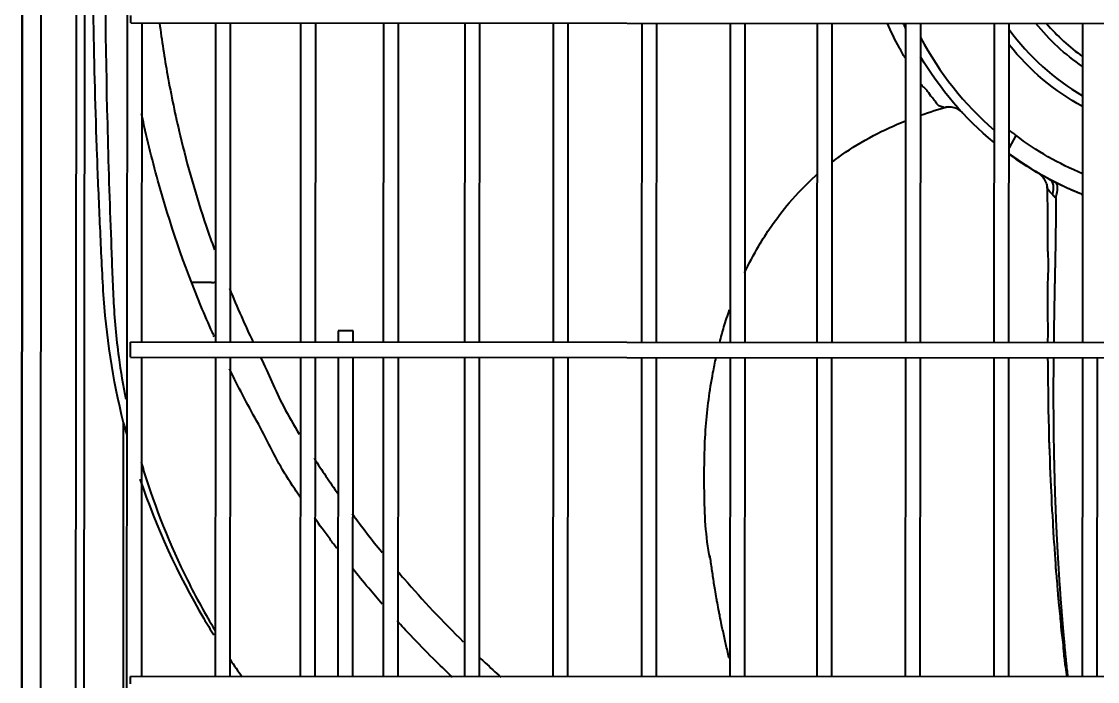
# Model space of a CAD drawing. Extents: x 58467 to 79089, y -33726 to -17391.
# Drawn here: x 78373.5 to 78402.07, y -20992.16 to -20974.62 of the extents above; entities that cross this region are included whole.
import ezdxf

# ---------------------------------------------------------------- set-up
doc = ezdxf.new("R2010")
doc.units = 0
doc.header["$LTSCALE"] = 100
doc.layers.add('+ENTE-ST-DOSEME USTU KONDDRENAJ', color=110, linetype='DOSEMEUSTUKONDENSDRENAJ_LINE', lineweight=40)
doc.linetypes.add('DOSEMEUSTUKONDENSDRENAJ_LINE', pattern='A,300,-40,["CD",Standard,S=15,R=0,X=-35,Y=-7.5],0', length=340)

# ---------------------------------------------------------------- blocks, each defined once
blk = doc.blocks.new('FUAYE KLİMA SANT')
at = {"color": 3}
for p, q in [((54063.623, -33702.066, 1.271), (54063.664, -33634.014, 1.271)), ((54063.664, -33634.061, 1.271), (54063.623, -33702.066, 1.271)), ((54063.664, -33634.061, 1.271), (54063.623, -33702.066, 1.271)), ((54064.164, -33634.014, 1.271), (54064.122, -33702.066, 1.271)), ((54065.067, -33695.631, 1.271), (54065.097, -33646.576, 1.271)), ((54065.309, -33646.664, 1.271), (54065.279, -33695.479, 1.271)), ((54066.441, -33648.408, 1.271), (54066.413, -33693.801, 1.271)), ((54066.524, -33675.744, 1.271), (54066.524, -33675.544, 1.271)), ((54066.524, -33675.744, 1.271), (54184.887, -33675.816, 1.271)), ((54066.819, -33684.223, 1.271), (54066.824, -33675.743, 1.271)), ((54068.774, -33675.745, 1.271), (54068.769, -33684.224, 1.271)), ((54069.169, -33684.224, 1.271), (54069.174, -33675.745, 1.271)), ((54071.033, -33675.747, 1.271), (54071.028, -33684.225, 1.271)), ((54071.428, -33684.225, 1.271), (54071.433, -33675.747, 1.271)), ((54073.233, -33675.748, 1.271), (54073.227, -33684.226, 1.271)), ((54073.627, -33684.226, 1.271), (54073.633, -33675.748, 1.271)), ((54075.389, -33675.749, 1.271), (54075.384, -33684.227, 1.271)), ((54075.784, -33684.228, 1.271), (54075.789, -33675.749, 1.271)), ((54077.739, -33675.75, 1.271), (54077.734, -33684.229, 1.271)), ((54078.134, -33684.229, 1.271), (54078.139, -33675.751, 1.271)), ((54080.088, -33675.752, 1.271), (54080.083, -33684.23, 1.271)), ((54080.483, -33684.231, 1.271), (54080.488, -33675.752, 1.271)), ((54082.438, -33675.753, 1.271), (54082.433, -33684.232, 1.271)), ((54082.833, -33684.232, 1.271), (54082.838, -33675.753, 1.271)), ((54084.745, -33675.755, 1.271), (54084.74, -33684.233, 1.271)), ((54085.14, -33684.233, 1.271), (54085.145, -33675.755, 1.271)), ((54087.094, -33675.756, 1.271), (54087.089, -33684.235, 1.271)), ((54087.489, -33684.235, 1.271), (54087.494, -33675.756, 1.271)), ((54089.444, -33675.757, 1.271), (54089.439, -33684.236, 1.271)), ((54089.839, -33684.236, 1.271), (54089.844, -33675.758, 1.271)), ((54091.794, -33675.759, 1.271), (54091.788, -33684.237, 1.271)), ((54088.604, -33678.128, 1.271), (54088.594, -33678.117, 1.271)), ((54089.842, -33678.641, 1.271), (54089.862, -33678.604, 1.271)), ((54090.022, -33678.729, 1.271), (54089.842, -33679.057, 1.271)), ((54068.663, -33682.638, 1.271), (54068.164, -33682.638, 1.271)), ((54072.028, -33683.926, 1.271), (54072.027, -33684.226, 1.271)), ((54072.427, -33684.226, 1.271), (54072.427, -33683.926, 1.271)), ((54184.882, -33684.295, 1.271), (54066.519, -33684.223, 1.271)), ((54066.519, -33684.423, 1.271), (54066.519, -33684.223, 1.271)), ((54066.519, -33684.622, 1.271), (54066.519, -33684.423, 1.271)), ((54066.519, -33684.622, 1.271), (54184.882, -33684.695, 1.271)), ((54066.814, -33693.101, 1.271), (54066.819, -33684.623, 1.271)), ((54068.769, -33684.624, 1.271), (54068.763, -33693.102, 1.271)), ((54069.163, -33693.103, 1.271), (54069.169, -33684.624, 1.271)), ((54071.028, -33684.625, 1.271), (54071.023, -33693.103, 1.271)), ((54071.422, -33693.104, 1.271), (54071.428, -33684.625, 1.271)), ((54072.027, -33684.626, 1.271), (54072.022, -33693.105, 1.271)), ((54072.422, -33693.105, 1.271), (54072.427, -33684.626, 1.271)), ((54073.227, -33684.626, 1.271), (54073.222, -33693.105, 1.271)), ((54073.622, -33693.105, 1.271), (54073.627, -33684.626, 1.271)), ((54075.384, -33684.627, 1.271), (54075.379, -33693.106, 1.271)), ((54075.779, -33693.106, 1.271), (54075.784, -33684.628, 1.271)), ((54077.733, -33684.629, 1.271), (54077.728, -33693.107, 1.271)), ((54078.128, -33693.108, 1.271), (54078.133, -33684.629, 1.271)), ((54080.083, -33684.63, 1.271), (54080.078, -33693.109, 1.271)), ((54080.478, -33693.109, 1.271), (54080.483, -33684.631, 1.271)), ((54082.433, -33684.632, 1.271), (54082.428, -33693.11, 1.271)), ((54082.827, -33693.111, 1.271), (54082.833, -33684.632, 1.271)), ((54084.739, -33684.633, 1.271), (54084.734, -33693.112, 1.271)), ((54085.134, -33693.112, 1.271), (54085.139, -33684.633, 1.271)), ((54087.089, -33684.635, 1.271), (54087.084, -33693.113, 1.271)), ((54087.484, -33693.113, 1.271), (54087.489, -33684.635, 1.271)), ((54089.439, -33684.636, 1.271), (54089.433, -33693.115, 1.271)), ((54089.833, -33693.115, 1.271), (54089.839, -33684.636, 1.271)), ((54091.788, -33684.637, 1.271), (54091.783, -33693.116, 1.271)), ((54092.183, -33693.116, 1.271), (54092.188, -33684.638, 1.271)), ((54066.327, -33695.046, 1.271), (54066.332, -33686.366, 1.271)), ((54075.779, -33692.618, 1.271), (54075.801, -33692.604, 1.271)), ((54066.513, -33693.301, 1.271), (54066.514, -33693.101, 1.271)), ((54184.876, -33693.173, 1.271), (54066.514, -33693.101, 1.271))]:
    blk.add_line(p, q, dxfattribs=at)
at = {"color": 3, "extrusion": (0, 0, -1)}
for radius, start, end in [(8.699, 334.9544, 335.9075), (5.671, 304.128, 321.2055), (6.582, 298.9136, 321.2224), (8.699, 309.5, 329.3225), (8.191, 292.8743, 307.2082), (8.699, 297.7046, 306.1661)]:
    blk.add_arc((-54094.975, -33672.205, -1.271), radius, start, end, dxfattribs=at)
at = {"color": 3}
for centre, radius, start, end in [((54094.975, -33672.205, 1.271), 5.455, 220.6507, 234.3195), ((54094.975, -33672.205, 1.271), 8.449, 207.6919, 229.0906), ((54094.975, -33672.205, 1.271), 6.332, 215.8751, 239.832), ((54094.975, -33672.205, 1.271), 8.691, 233.7985, 248.508), ((54068.664, -33682.138, 1.271), 0.5, 269.9651, 282.2713)]:
    blk.add_arc(centre, radius, start, end, dxfattribs=at)
at = {"color": 3, "extrusion": (-5.02823e-06, 5.39341e-06, 1)}
blk.add_arc((54088.248, -33678.479, 0.815), 0.5, 43.0528, 106.4328, dxfattribs=at)
at = {"color": 3}
blk.add_ellipse((54090.698, -33680.349, 1.271), major_axis=(-0.232, -0.443), ratio=0.512974, start_param=1.938544, end_param=3.141593, dxfattribs=at)
for points, knots in [([(54066.332, -33686.366, 1.271), (54066.045, -33685.213, 1.271), (54065.867, -33684.041, 1.271), (54065.758, -33682.256, 1.271), (54065.732, -33681.659, 1.271), (54065.678, -33680.466, 1.271), (54065.653, -33679.869, 1.271), (54065.546, -33676.882, 1.271), (54065.504, -33674.484, 1.271), (54065.505, -33672.088, 1.271)], [0, 0, 0, 0, 0.25, 0.25, 0.375, 0.375, 0.5, 0.5, 1, 1, 1, 1]), ([(54065.824, -33672.208, 1.271), (54065.823, -33674.281, 1.271), (54065.849, -33676.353, 1.271), (54065.927, -33679.461, 1.271), (54065.959, -33680.498, 1.271), (54066.018, -33682.051, 1.271), (54066.034, -33682.569, 1.271), (54066.089, -33683.601, 1.271), (54066.136, -33684.114, 1.271), (54066.255, -33684.998, 1.271), (54066.317, -33685.37, 1.271), (54066.389, -33685.74, 1.271)], [0, 0, 0, 0, 0.45798, 0.45798, 0.686971, 0.686971, 0.801466, 0.801466, 0.915961, 0.915961, 1, 1, 1, 1]), ([(54067.287, -33675.745, 1.271), (54067.346, -33676.207, 1.271), (54067.498, -33677.201, 1.271), (54067.872, -33678.996, 1.271), (54068.315, -33680.545, 1.271), (54068.67, -33681.561, 1.271), (54068.746, -33681.771, 1.271)], [0, 0, 0, 0, 0.230715, 0.496584, 0.895571, 1, 1, 1, 1]), ([(54087.081, -33676.672, 1.271), (54087.029, -33676.582, 1.271), (54086.98, -33676.492, 1.271), (54086.813, -33676.189, 1.271), (54086.707, -33675.972, 1.271), (54086.61, -33675.757, 1.271)], [0, 0, 0, 0, 0.29522, 0.29522, 1, 1, 1, 1]), ([(54088.112, -33677.993, 1.271), (54088.112, -33677.99, 1.271), (54088.108, -33677.987, 1.271), (54088.089, -33677.979, 1.271), (54088.072, -33677.975, 1.271), (54088.022, -33677.96, 1.271), (54087.987, -33677.948, 1.271), (54087.927, -33677.905, 1.271), (54087.913, -33677.872, 1.271), (54087.876, -33677.816, 1.271), (54087.854, -33677.79, 1.271), (54087.786, -33677.713, 1.271), (54087.745, -33677.658, 1.271), (54087.688, -33677.575, 1.271), (54087.671, -33677.547, 1.271), (54087.632, -33677.494, 1.271), (54087.605, -33677.471, 1.271), (54087.548, -33677.424, 1.271), (54087.521, -33677.398, 1.271), (54087.495, -33677.371, 1.271)], [0, 0, 0, 0, 0.041274, 0.041274, 0.097669, 0.097669, 0.210461, 0.210461, 0.323252, 0.323252, 0.436043, 0.436043, 0.661626, 0.661626, 0.774417, 0.774417, 0.887208, 0.887208, 1, 1, 1, 1]), ([(54068.741, -33684.081, 1.271), (54068.724, -33684.042, 1.271), (54068.602, -33683.769, 1.271), (54068.021, -33682.417, 1.271), (54067.357, -33680.483, 1.271), (54066.936, -33678.751, 1.271), (54066.81, -33678.154, 1.271)], [0, 0, 0, 0, 0.02049, 0.143703, 0.707183, 1, 1, 1, 1]), ([(54085.134, -33679.444, 1.271), (54085.22, -33679.377, 1.271), (54085.572, -33679.118, 1.271), (54086.213, -33678.729, 1.271), (54086.8, -33678.463, 1.271), (54087.09, -33678.347, 1.271)], [0, 0, 0, 0, 0.146134, 0.586198, 1, 1, 1, 1]), ([(54089.862, -33678.604, 1.271), (54089.862, -33678.604, 1.271), (54089.865, -33678.607, 1.271), (54089.877, -33678.616, 1.271), (54089.885, -33678.623, 1.271), (54089.907, -33678.64, 1.271), (54089.921, -33678.651, 1.271), (54089.95, -33678.674, 1.271), (54089.967, -33678.687, 1.271), (54089.997, -33678.71, 1.271), (54090.009, -33678.719, 1.271), (54090.022, -33678.729, 1.271)], [0, 0, 0, 0, 0.211356, 0.211356, 0.422617, 0.422617, 0.635365, 0.635365, 0.851032, 0.851032, 1, 1, 1, 1]), ([(54082.818, -33682.385, 1.271), (54082.934, -33682.14, 1.271), (54083.155, -33681.72, 1.271), (54083.551, -33681.096, 1.271), (54084.038, -33680.458, 1.271), (54084.467, -33680.014, 1.271), (54084.729, -33679.78, 1.271), (54084.74, -33679.77, 1.271)], [0, 0, 0, 0, 0.250799, 0.438254, 0.680606, 0.985878, 1, 1, 1, 1]), ([(54090.648, -33679.762, 1.271), (54090.684, -33679.786, 1.271), (54090.755, -33679.848, 1.271), (54090.823, -33679.981, 1.271), (54090.858, -33680.09, 1.271), (54090.849, -33680.146, 1.271), (54090.849, -33680.147, 1.271)], [0, 0, 0, 0, 0.282713, 0.623797, 0.98945, 1, 1, 1, 1]), ([(54090.844, -33680.024, 1.271), (54090.85, -33680.22, 1.271), (54090.861, -33680.616, 1.271), (54090.864, -33681.038, 1.271), (54090.866, -33681.323, 1.271), (54090.864, -33681.446, 1.271), (54090.866, -33681.577, 1.271), (54090.863, -33681.686, 1.271), (54090.864, -33681.787, 1.271), (54090.871, -33681.949, 1.271), (54090.888, -33682.133, 1.271), (54090.871, -33682.414, 1.271), (54090.856, -33682.799, 1.271), (54090.867, -33683.109, 1.271), (54090.861, -33683.355, 1.271), (54090.858, -33683.48, 1.271), (54090.86, -33683.663, 1.271), (54090.877, -33683.859, 1.271), (54090.866, -33684.093, 1.271), (54090.862, -33684.205, 1.271), (54090.862, -33684.239, 1.271)], [0, 0, 0, 0, 0.133514, 0.270433, 0.286934, 0.326862, 0.357504, 0.38702, 0.40567, 0.425383, 0.498549, 0.559198, 0.624297, 0.752478, 0.802637, 0.822176, 0.83997, 0.924593, 0.976886, 1, 1, 1, 1]), ([(54090.994, -33680.302, 1.271), (54090.947, -33680.25, 1.271), (54090.903, -33680.199, 1.271), (54090.86, -33680.143, 1.271), (54090.85, -33680.133, 1.271), (54090.848, -33680.136, 1.271)], [0, 0, 0, 0, 0.677972, 0.677972, 1, 1, 1, 1]), ([(54091.083, -33680.378, 1.271), (54091.112, -33680.287, 1.271), (54091.128, -33680.201, 1.271), (54091.129, -33680.062, 1.271), (54091.113, -33680.01, 1.271), (54091.085, -33679.984, 1.271)], [0, 0, 0, 0, 0.5, 0.5, 1, 1, 1, 1]), ([(54091.085, -33679.984, 1.271), (54091.105, -33679.993, 1.271), (54091.126, -33680.003, 1.271), (54091.242, -33680.057, 1.271), (54091.339, -33680.101, 1.271), (54091.523, -33680.183, 1.271), (54091.609, -33680.221, 1.271), (54091.727, -33680.271, 1.271), (54091.759, -33680.285, 1.271), (54091.791, -33680.298, 1.271)], [0, 0, 0, 0, 0.087898, 0.087898, 0.500484, 0.500484, 0.864594, 0.864594, 1, 1, 1, 1]), ([(54091.081, -33680.391, 1.271), (54091.081, -33680.391, 1.271), (54091.081, -33680.391, 1.271), (54091.05, -33680.362, 1.271), (54091.021, -33680.332, 1.271), (54090.994, -33680.302, 1.271)], [0, 0, 0, 0, 0.000046, 0.000046, 1, 1, 1, 1]), ([(54091.081, -33680.391, 1.271), (54091.081, -33680.407, 1.271), (54091.081, -33680.448, 1.271), (54091.082, -33680.533, 1.271), (54091.082, -33680.625, 1.271), (54091.081, -33680.719, 1.271), (54091.082, -33680.802, 1.271), (54091.081, -33680.884, 1.271), (54091.08, -33680.979, 1.271), (54091.08, -33681.08, 1.271), (54091.078, -33681.191, 1.271), (54091.077, -33681.29, 1.271), (54091.076, -33681.397, 1.271), (54091.074, -33681.496, 1.271), (54091.073, -33681.597, 1.271), (54091.071, -33681.712, 1.271), (54091.069, -33681.814, 1.271), (54091.067, -33681.931, 1.271), (54091.064, -33682.049, 1.271), (54091.062, -33682.168, 1.271), (54091.06, -33682.273, 1.271), (54091.058, -33682.381, 1.271), (54091.055, -33682.504, 1.271), (54091.053, -33682.631, 1.271), (54091.05, -33682.757, 1.271), (54091.048, -33682.883, 1.271), (54091.045, -33683.008, 1.271), (54091.043, -33683.133, 1.271), (54091.041, -33683.257, 1.271), (54091.038, -33683.382, 1.271), (54091.036, -33683.507, 1.271), (54091.034, -33683.633, 1.271), (54091.032, -33683.76, 1.271), (54091.03, -33683.903, 1.271), (54091.027, -33684.032, 1.271), (54091.026, -33684.155, 1.271), (54091.025, -33684.213, 1.271), (54091.025, -33684.238, 1.271)], [0, 0, 0, 0, 0.014596, 0.03792, 0.072906, 0.09623, 0.119554, 0.142878, 0.166202, 0.201188, 0.224512, 0.259498, 0.282822, 0.306146, 0.341132, 0.364456, 0.399442, 0.422766, 0.457752, 0.492738, 0.516062, 0.539386, 0.574372, 0.609358, 0.632682, 0.667668, 0.702654, 0.725978, 0.760964, 0.79595, 0.819274, 0.85426, 0.889246, 0.91257, 0.959218, 0.982542, 1, 1, 1, 1]), ([(54069.143, -33682.799, 1.271), (54069.244, -33683.047, 1.271), (54069.447, -33683.524, 1.271), (54069.665, -33684, 1.271), (54069.773, -33684.228, 1.271)], [0, 0, 0, 0, 0.520207, 1, 1, 1, 1]), ([(54082.159, -33684.229, 1.271), (54082.194, -33684.092, 1.271), (54082.274, -33683.803, 1.271), (54082.367, -33683.517, 1.271), (54082.419, -33683.366, 1.271)], [0, 0, 0, 0, 0.471851, 1, 1, 1, 1]), ([(54072.427, -33683.926, 1.271), (54072.427, -33683.926, 1.271), (54072.426, -33683.926, 1.271), (54072.417, -33683.926, 1.271), (54072.408, -33683.926, 1.271), (54072.384, -33683.926, 1.271), (54072.368, -33683.926, 1.271), (54072.333, -33683.926, 1.271), (54072.313, -33683.926, 1.271), (54072.27, -33683.926, 1.271), (54072.248, -33683.926, 1.271), (54072.203, -33683.926, 1.271), (54072.18, -33683.926, 1.271), (54072.138, -33683.926, 1.271), (54072.118, -33683.926, 1.271), (54072.084, -33683.926, 1.271), (54072.068, -33683.926, 1.271), (54072.045, -33683.926, 1.271), (54072.037, -33683.926, 1.271), (54072.029, -33683.926, 1.271), (54072.028, -33683.926, 1.271), (54072.028, -33683.926, 1.271)], [0, 0, 0, 0, 0.072796, 0.072796, 0.180355, 0.180355, 0.287914, 0.287914, 0.395473, 0.395473, 0.503031, 0.503031, 0.61059, 0.61059, 0.718149, 0.718149, 0.825708, 0.825708, 0.933267, 0.933267, 1, 1, 1, 1]), ([(54069.968, -33684.629, 1.271), (54070.183, -33685.063, 1.271), (54070.452, -33685.746, 1.271), (54070.847, -33686.424, 1.271), (54070.996, -33686.671, 1.271)], [0, 0, 0, 0, 0.633004, 1, 1, 1, 1]), ([(54081.897, -33689.949, 1.271), (54081.892, -33689.919, 1.271), (54081.774, -33689.306, 1.271), (54081.738, -33688.136, 1.271), (54081.758, -33686.523, 1.271), (54081.909, -33685.372, 1.271), (54082.033, -33684.764, 1.271), (54082.063, -33684.629, 1.271)], [0, 0, 0, 0, 0.017033, 0.353101, 0.655124, 0.923021, 1, 1, 1, 1]), ([(54090.864, -33684.646, 1.271), (54090.866, -33684.703, 1.271), (54090.87, -33684.861, 1.271), (54090.868, -33685.027, 1.271), (54090.866, -33685.189, 1.271), (54090.866, -33685.272, 1.271), (54090.875, -33685.425, 1.271), (54090.883, -33685.603, 1.271), (54090.879, -33685.82, 1.271), (54090.878, -33686.073, 1.271), (54090.892, -33686.36, 1.271), (54090.901, -33686.589, 1.271), (54090.901, -33686.77, 1.271), (54090.9, -33686.893, 1.271), (54090.906, -33687.013, 1.271), (54090.919, -33687.181, 1.271), (54090.924, -33687.374, 1.271), (54090.926, -33687.595, 1.271), (54090.935, -33687.834, 1.271), (54090.955, -33688.087, 1.271), (54090.966, -33688.302, 1.271), (54090.969, -33688.474, 1.271), (54090.972, -33688.632, 1.271), (54090.994, -33688.838, 1.271), (54091.004, -33689.06, 1.271), (54091.011, -33689.275, 1.271), (54091.027, -33689.507, 1.271), (54091.051, -33689.752, 1.271), (54091.066, -33689.965, 1.271), (54091.073, -33690.139, 1.271), (54091.081, -33690.302, 1.271), (54091.109, -33690.513, 1.271), (54091.124, -33690.745, 1.271), (54091.137, -33690.963, 1.271), (54091.159, -33691.193, 1.271), (54091.189, -33691.432, 1.271), (54091.208, -33691.645, 1.271), (54091.22, -33691.825, 1.271), (54091.236, -33691.996, 1.271), (54091.271, -33692.213, 1.271), (54091.29, -33692.468, 1.271), (54091.313, -33692.696, 1.271), (54091.34, -33692.903, 1.271), (54091.359, -33693.035, 1.271), (54091.37, -33693.118, 1.271)], [0, 0, 0, 0, 0.020993, 0.060732, 0.0678, 0.074162, 0.086897, 0.117658, 0.135798, 0.155524, 0.197696, 0.23796, 0.254024, 0.266902, 0.278583, 0.291499, 0.323077, 0.341369, 0.36095, 0.402348, 0.440072, 0.454754, 0.466698, 0.490617, 0.521317, 0.539051, 0.558332, 0.59936, 0.637234, 0.652147, 0.664401, 0.689266, 0.720818, 0.739028, 0.758563, 0.799999, 0.837338, 0.851752, 0.864099, 0.891017, 0.924896, 0.944238, 0.965101, 1, 1, 1, 1]), ([(54091.02, -33684.639, 1.271), (54091.02, -33684.678, 1.271), (54091.019, -33684.749, 1.271), (54091.018, -33684.868, 1.271), (54091.017, -33684.998, 1.271), (54091.016, -33685.144, 1.271), (54091.016, -33685.29, 1.271), (54091.016, -33685.437, 1.271), (54091.016, -33685.585, 1.271), (54091.016, -33685.718, 1.271), (54091.016, -33685.869, 1.271), (54091.016, -33686.005, 1.271), (54091.017, -33686.173, 1.271), (54091.018, -33686.306, 1.271), (54091.02, -33686.47, 1.271), (54091.021, -33686.601, 1.271), (54091.023, -33686.766, 1.271), (54091.025, -33686.897, 1.271), (54091.028, -33687.062, 1.271), (54091.031, -33687.194, 1.271), (54091.034, -33687.361, 1.271), (54091.037, -33687.496, 1.271), (54091.041, -33687.666, 1.271), (54091.045, -33687.817, 1.271), (54091.05, -33687.983, 1.271), (54091.054, -33688.13, 1.271), (54091.059, -33688.278, 1.271), (54091.065, -33688.441, 1.271), (54091.07, -33688.589, 1.271), (54091.077, -33688.752, 1.271), (54091.083, -33688.901, 1.271), (54091.09, -33689.067, 1.271), (54091.097, -33689.218, 1.271), (54091.104, -33689.368, 1.271), (54091.112, -33689.534, 1.271), (54091.12, -33689.68, 1.271), (54091.129, -33689.842, 1.271), (54091.137, -33689.987, 1.271), (54091.147, -33690.148, 1.271), (54091.157, -33690.309, 1.271), (54091.166, -33690.455, 1.271), (54091.177, -33690.616, 1.271), (54091.187, -33690.764, 1.271), (54091.199, -33690.928, 1.271), (54091.209, -33691.074, 1.271), (54091.22, -33691.219, 1.271), (54091.233, -33691.378, 1.271), (54091.245, -33691.536, 1.271), (54091.258, -33691.693, 1.271), (54091.272, -33691.851, 1.271), (54091.284, -33691.992, 1.271), (54091.299, -33692.149, 1.271), (54091.312, -33692.291, 1.271), (54091.327, -33692.449, 1.271), (54091.341, -33692.592, 1.271), (54091.355, -33692.735, 1.271), (54091.371, -33692.89, 1.271), (54091.385, -33693.017, 1.271), (54091.393, -33693.097, 1.271), (54091.395, -33693.116, 1.271)], [0, 0, 0, 0, 0.013718, 0.025238, 0.042517, 0.059796, 0.077075, 0.094355, 0.111634, 0.128913, 0.140433, 0.163472, 0.174991, 0.19803, 0.20955, 0.232588, 0.244108, 0.267147, 0.278666, 0.301705, 0.313225, 0.336264, 0.347783, 0.370822, 0.388101, 0.405381, 0.42266, 0.439939, 0.462978, 0.474498, 0.497537, 0.514816, 0.532095, 0.549374, 0.566653, 0.589692, 0.601212, 0.624251, 0.64153, 0.658809, 0.681848, 0.693368, 0.716407, 0.733686, 0.750965, 0.768244, 0.785524, 0.808563, 0.825842, 0.843121, 0.86616, 0.877679, 0.900718, 0.917998, 0.935277, 0.952556, 0.969835, 0.992874, 1, 1, 1, 1]), ([(54071.021, -33688.341, 1.271), (54070.972, -33688.269, 1.271), (54070.775, -33687.972, 1.271), (54070.439, -33687.447, 1.271), (54070.117, -33686.761, 1.271), (54069.726, -33686.069, 1.271), (54069.403, -33685.457, 1.271), (54069.212, -33685.075, 1.271), (54069.14, -33684.928, 1.271)], [0, 0, 0, 0, 0.066649, 0.271122, 0.474015, 0.675325, 0.87505, 1, 1, 1, 1]), ([(54066.797, -33687.413, 1.271), (54066.819, -33687.488, 1.271), (54066.842, -33687.564, 1.271), (54067.169, -33688.631, 1.271), (54067.562, -33689.614, 1.271), (54068.254, -33691.001, 1.271), (54068.5, -33691.447, 1.271), (54068.763, -33691.883, 1.271)], [0, 0, 0, 0, 0.048488, 0.048488, 0.686498, 0.686498, 1, 1, 1, 1]), ([(54066.767, -33687.86, 1.271), (54067.201, -33689.153, 1.271), (54067.766, -33690.386, 1.271), (54068.547, -33691.707, 1.271), (54068.636, -33691.854, 1.271), (54068.728, -33691.999, 1.271)], [0, 0, 0, 0, 0.888615, 0.888615, 1, 1, 1, 1]), ([(54071.998, -33689.706, 1.271), (54071.936, -33689.624, 1.271), (54071.734, -33689.356, 1.271), (54071.537, -33689.084, 1.271), (54071.402, -33688.894, 1.271)], [0, 0, 0, 0, 0.307262, 1, 1, 1, 1]), ([(54082.409, -33692.614, 1.271), (54082.408, -33692.608, 1.271), (54082.392, -33692.545, 1.271), (54082.363, -33692.423, 1.271), (54082.323, -33692.25, 1.271), (54082.284, -33692.077, 1.271), (54082.246, -33691.904, 1.271), (54082.206, -33691.712, 1.271), (54082.171, -33691.539, 1.271), (54082.133, -33691.345, 1.271), (54082.104, -33691.19, 1.271), (54082.069, -33690.995, 1.271), (54082.038, -33690.82, 1.271), (54082.006, -33690.622, 1.271), (54081.979, -33690.443, 1.271), (54081.952, -33690.261, 1.271), (54081.927, -33690.079, 1.271), (54081.911, -33689.957, 1.271), (54081.904, -33689.897, 1.271)], [0, 0, 0, 0, 0.006903, 0.071665, 0.136426, 0.201188, 0.265949, 0.330711, 0.417059, 0.460233, 0.546582, 0.589756, 0.676105, 0.740866, 0.805628, 0.870389, 0.935151, 1, 1, 1, 1]), ([(54073.201, -33691.183, 1.271), (54073.079, -33691.043, 1.271), (54072.812, -33690.73, 1.271), (54072.552, -33690.412, 1.271), (54072.411, -33690.236, 1.271)], [0, 0, 0, 0, 0.451779, 1, 1, 1, 1]), ([(54073.612, -33690.313, 1.271), (54073.668, -33690.38, 1.271), (54074.216, -33691.018, 1.271), (54074.8, -33691.639, 1.271), (54075.351, -33692.181, 1.271)], [0, 0, 0, 0, 0.103466, 1, 1, 1, 1]), ([(54074.548, -33692.628, 1.271), (54074.349, -33692.425, 1.271), (54074.027, -33692.097, 1.271), (54073.715, -33691.759, 1.271), (54073.597, -33691.629, 1.271)], [0, 0, 0, 0, 0.616544, 1, 1, 1, 1]), ([(54075.793, -33692.608, 1.271), (54075.838, -33692.652, 1.271), (54076.021, -33692.824, 1.271), (54076.207, -33692.995, 1.271), (54076.348, -33693.121, 1.271)], [0, 0, 0, 0, 0.252005, 1, 1, 1, 1])]:
    blk.add_open_spline(points, degree=3, knots=knots, dxfattribs=at)
for points, degree in [([(54087.488, -33678.197, 1.271), (54087.731, -33678.11, 1.271), (54087.978, -33678.032, 1.271), (54088.229, -33677.963, 1.271)], 3), ([(54088.612, -33678.137, 1.271), (54088.617, -33678.142, 1.271), (54088.59, -33678.113, 1.271)], 2), ([(54090.931, -33679.907, 1.271), (54090.981, -33679.933, 1.271), (54091.033, -33679.959, 1.271), (54091.085, -33679.984, 1.271)], 3), ([(54091.083, -33680.378, 1.271), (54091.082, -33680.382, 1.271), (54091.082, -33680.386, 1.271), (54091.082, -33680.391, 1.271)], 3), ([(54066.332, -33686.366, 1.271), (54066.359, -33686.475, 1.271), (54066.387, -33686.585, 1.271), (54066.417, -33686.695, 1.271)], 3), ([(54071.392, -33687.309, 1.271), (54071.595, -33687.626, 1.271), (54071.806, -33687.941, 1.271), (54072.025, -33688.253, 1.271)], 3), ([(54072.399, -33688.777, 1.271), (54072.654, -33689.124, 1.271), (54072.918, -33689.468, 1.271), (54073.193, -33689.807, 1.271)], 3), ([(54069.159, -33692.657, 1.271), (54069.265, -33692.811, 1.271), (54069.374, -33692.964, 1.271), (54069.484, -33693.116, 1.271)], 3), ([(54075.062, -33693.122, 1.271), (54074.89, -33692.958, 1.271), (54074.719, -33692.793, 1.271), (54074.548, -33692.628, 1.271)], 3)]:
    blk.add_open_spline(points, degree=degree, dxfattribs=at)

msp = doc.modelspace()

# ---------------------------------------------------------------- block references
at = {"layer": '+ENTE-ST-DOSEME USTU KONDDRENAJ', "color": 3, "linetype": 'Continuous'}
msp.add_blockref('FUAYE KLİMA SANT', (24309.881, 12701.082), dxfattribs=at)

doc.saveas('drawing.dxf')
